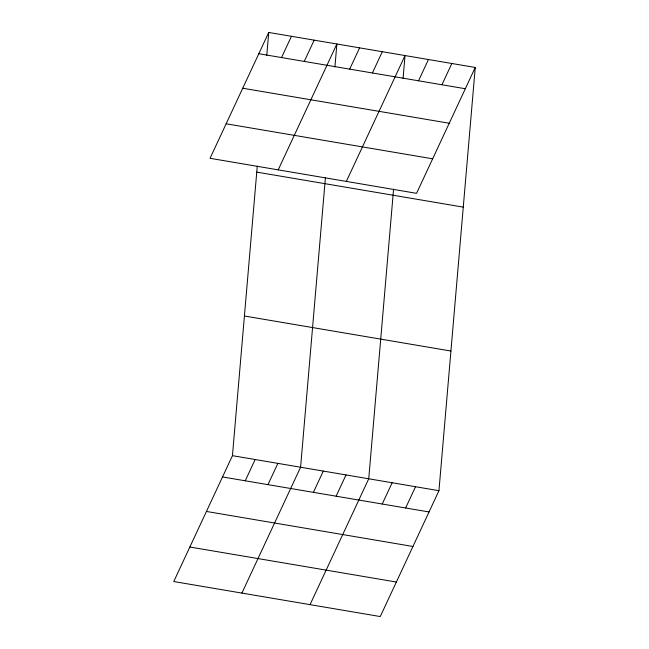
<?xml version="1.0" encoding="UTF-8"?>
<svg xmlns="http://www.w3.org/2000/svg" width="649" height="649" viewBox="0 0 649 649"><rect width="100%" height="100%" fill="white"/><g stroke="black" fill="none" stroke-linecap="round" stroke-linejoin="round"><path stroke-width="0.97" d="M475.246 67.464L416.561 193.329L210.049 158.307L268.735 32.45L475.246 67.464L438.951 490.693L380.265 616.55L173.754 581.536L232.439 455.671L257.272 166.128M266.771 55.392L268.735 32.45M325.417 177.688L300.592 467.231L241.907 593.089M334.916 66.952L336.88 44.002L278.194 169.868M393.57 189.24L368.737 478.784L310.052 604.641M403.061 78.505L405.033 55.563L346.347 181.42M281.536 57.566L291.45 36.303M304.251 61.42L314.165 40.157M349.681 69.119L359.603 47.856M372.396 72.972L382.318 51.709M418.524 80.792L428.437 59.53M245.241 480.787L255.162 459.524M441.928 84.759L451.842 63.497M267.956 484.641L277.877 463.378M313.394 492.348L323.307 471.085M336.109 496.201L346.022 474.93M382.229 504.022L392.142 482.751M405.633 507.989L415.547 486.726M258.821 53.713L465.333 88.735M242.726 88.232L449.238 123.245M226.144 123.789L432.656 158.81M256.761 172.115L463.272 207.128M244.422 316.006L450.933 351.028M232.439 455.671L438.951 490.693M222.526 476.942L429.038 511.956M206.431 511.453L412.942 546.474M189.849 547.018L396.361 582.031"/></g></svg>
